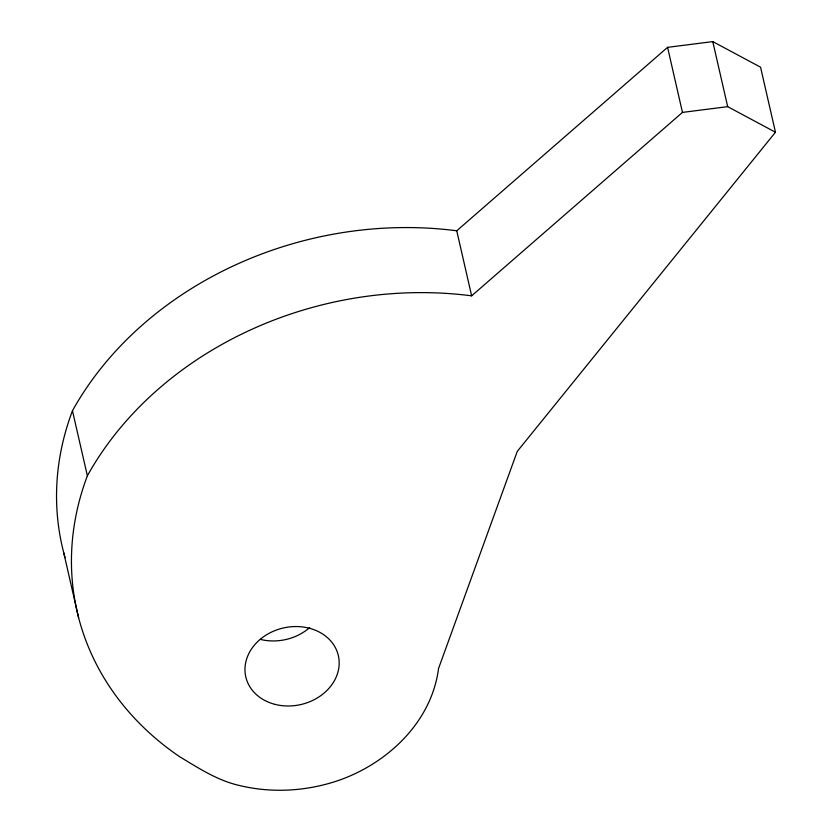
<?xml version="1.0" encoding="UTF-8"?>
<svg xmlns="http://www.w3.org/2000/svg" width="832" height="832" viewBox="0 0 832 832"><rect width="100%" height="100%" fill="white"/><g stroke="black" fill="none" stroke-linecap="round" stroke-linejoin="round"><path stroke-width="1.25" d="M775.466 132.236L517.254 451.412L438.547 668.491C431.465 723.351 385.362 765.606 334.443 781.799C303.94 791.378 270.993 793.073 239.845 785.595C217.641 780.655 198.65 768.154 179.473 756.6A326.498 270.046 -12.9 0 1 87.37 475.8L72.467 410.748A342.628 283.379 -12.9 0 1 456.747 230.786L667.576 47.351L712.785 41.6L760.562 67.194L775.466 132.236L727.678 106.652L682.469 112.403L471.64 295.838A342.628 283.379 -12.9 0 0 87.37 475.8M712.785 41.6L727.678 106.652M667.576 47.351L682.469 112.403M456.747 230.786L471.64 295.838M63.7 552.583L78.593 617.635M309.722 627.567A47.486 39.281 -12.9 0 1 260.458 639.413M65.052 557.565A326.498 270.046 -12.9 0 1 72.467 410.748M275.361 704.454A47.486 39.281 -12.9 0 0 338.572 656.677A47.486 39.281 -12.9 0 0 262.278 637.686A47.486 39.281 -12.9 0 0 275.361 704.454"/></g></svg>
